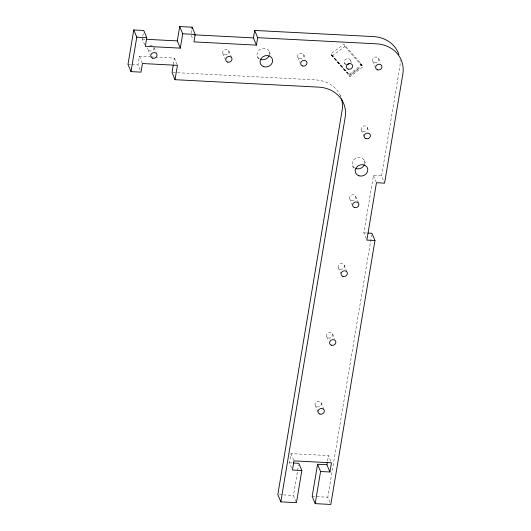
<?xml version="1.0" encoding="UTF-8"?>
<svg xmlns="http://www.w3.org/2000/svg" width="531" height="531" viewBox="0 0 531 531"><rect width="100%" height="100%" fill="white"/><g stroke="black" fill="none" stroke-linecap="round" stroke-linejoin="round"><path stroke-width="0.4" stroke-dasharray="2.65 1.99" d="M140.104 69.966L137.994 64.901L139.434 56.293L150.014 56.844M144.724 44.869L142.315 39.082L143.363 32.822M173.358 64.483L174.42 58.105L155.709 57.136M191.2 33.168L191.824 29.437M291.552 467.884L289.448 462.813L290.981 453.633L328.47 455.578L331.477 462.813M296.152 501.948L293.437 495.43L297.473 471.336M297.606 470.532L298.548 464.91M366.257 238.651L363.848 232.863L373.446 175.489L381.57 175.914L384.278 182.425M327.574 460.935L328.47 455.578M329.91 502.28L327.8 497.215L371.693 234.921M381.57 175.914L399.81 66.899A32.172 28.097 -22.6 0 0 400.069 60.149M350.022 76.577L349.564 75.402L359.679 67.802L349.624 75.475L349.146 74.313L361.81 64.649L343.856 44.119L331.112 53.691L332.074 56.007L350.022 76.577L362.759 67.006L361.81 64.649M331.47 55.058L347.493 73.079L331.47 55.058L331.112 53.691M362.261 65.831L359.726 62.923L362.261 65.831L361.797 64.689M332.074 56.007L344.818 46.436L343.856 44.119M142.315 39.082L145.574 39.248M150.824 56.883L154.893 57.096M127.998 64.384L131.077 64.543M131.847 64.583L137.994 64.901M172.847 72.495L315.713 79.902A32.172 28.097 -22.6 0 1 340.982 97.153M363.848 232.863L367.094 233.036M289.448 462.813L292.568 462.979M279.465 494.706L282.751 494.879M283.574 494.919L293.437 495.43M312.182 496.405L327.8 497.215M349.146 74.313L330.992 53.903M344.818 46.436L362.759 67.006M378.729 58.569L380.535 62.91M372.835 61.158L375.244 66.946M350.36 60.209L351.535 63.023M344.473 62.797L345.349 64.908M367.206 127.42L369.012 131.761M361.312 130.009L364.027 136.52M340.364 95.646L340.968 97.093M373.446 175.489L376.459 182.724M364.392 160.554L366.198 164.895M352.611 165.725L354.416 170.073M303.759 54.686L305.564 59.027M297.864 57.268L300.274 63.063M355.684 196.271L358.392 202.782M349.796 198.859L352.199 204.647M269.217 51.447L271.022 55.788M257.435 56.625L258.942 60.242M344.161 265.122L346.57 270.91M338.274 267.71L340.683 273.498M228.788 50.797L231.496 57.308M222.894 53.385L225.303 59.173M332.638 333.972L334.749 339.037M326.751 336.561L328.556 340.902M191.253 35.378L193.058 39.719M321.122 402.823L323.83 409.335M174.42 58.105L177.434 65.346M315.228 405.412L317.936 411.923M154.116 47.637L156.227 52.702M147.93 49.496L150.034 54.567M139.434 56.293L142.447 63.528M290.981 453.633L293.995 460.875M154.017 47.617A3.219 2.808 -22.6 0 1 150.804 51.069A3.219 2.808 -22.6 0 1 147.751 48.042M149.729 45.639A3.219 2.808 -22.6 0 1 152.848 45.799M354.542 167.949A6.432 5.622 -22.6 0 1 353.241 160.422A6.432 5.622 -22.6 0 1 361.538 157.86A6.432 5.622 -22.6 0 1 364.286 164.935M259.374 58.841A6.432 5.622 -22.6 0 1 258.073 51.315A6.432 5.622 -22.6 0 1 266.363 48.752A6.432 5.622 -22.6 0 1 269.111 55.835M346.146 64.238A3.219 2.808 -22.6 0 1 344.526 60.607A3.219 2.808 -22.6 0 1 348.688 58.775A3.219 2.808 -22.6 0 1 350.314 62.406M328.423 337.995A3.219 2.808 -22.6 0 0 332.837 334.683A3.219 2.808 -22.6 0 0 327.826 333.123A3.219 2.808 -22.6 0 0 328.423 337.995M374.508 62.592A3.219 2.808 -22.6 0 0 378.922 59.28A3.219 2.808 -22.6 0 0 373.91 57.72A3.219 2.808 -22.6 0 0 374.508 62.592M362.985 131.442A3.219 2.808 -22.6 0 0 367.399 128.13A3.219 2.808 -22.6 0 0 362.394 126.57A3.219 2.808 -22.6 0 0 362.985 131.442M316.901 406.846A3.219 2.808 -22.6 0 0 321.315 403.533A3.219 2.808 -22.6 0 0 316.303 401.974A3.219 2.808 -22.6 0 0 316.901 406.846M339.946 269.144A3.219 2.808 -22.6 0 0 344.36 265.832A3.219 2.808 -22.6 0 0 339.349 264.272A3.219 2.808 -22.6 0 0 339.946 269.144M224.573 54.819A3.219 2.808 -22.6 0 0 228.98 51.507A3.219 2.808 -22.6 0 0 223.976 49.947A3.219 2.808 -22.6 0 0 224.573 54.819M299.537 58.709A3.219 2.808 -22.6 0 0 303.951 55.39A3.219 2.808 -22.6 0 0 298.94 53.837A3.219 2.808 -22.6 0 0 299.537 58.709M351.469 200.293A3.219 2.808 -22.6 0 0 355.883 196.981A3.219 2.808 -22.6 0 0 350.872 195.421A3.219 2.808 -22.6 0 0 351.469 200.293"/><path stroke-width="0.8" d="M398.914 54.613A32.172 28.097 -22.6 0 0 373.373 36.593L254.674 30.44L257.681 37.674L256.433 45.128L193.961 41.896L195.209 34.435L192.195 27.2L179.704 26.55L182.71 33.785L180.314 48.129L145.328 46.316L146.768 37.708L143.755 30.473L133.759 29.955L127.998 64.384L131.011 71.619L141.007 72.136L142.447 63.528L177.434 65.346L175.031 79.69L318.726 87.137A32.172 28.097 -22.6 0 1 345.163 117.444L280.833 501.861L296.451 502.671L301.827 470.539L298.82 463.304L293.351 463.019M131.011 71.619L136.772 37.19L133.759 29.955M173.219 65.28L172.024 72.448L175.031 79.69M180.314 48.129L177.301 40.894L179.704 26.55M191.95 28.687L192.195 27.2M256.433 45.128L253.426 37.893L254.674 30.44M317.558 464.273L320.571 471.508L329.943 471.993L326.93 464.758L317.558 464.273L312.182 496.405L315.195 503.64L330.813 504.45L374.979 240.523L371.965 233.288L367.91 233.076M315.195 503.64L320.571 471.508M326.93 464.758L327.315 462.461M329.943 471.993L331.477 462.813L293.995 460.875L292.455 470.054L301.827 470.539M182.71 33.785L195.209 34.435M257.681 37.674L376.386 43.827A32.172 28.097 -22.6 0 1 402.823 74.134L384.577 183.149L376.459 182.724L366.855 240.098L374.979 240.523M194.24 34.827L253.426 37.893M136.772 37.19L146.768 37.708M146.383 39.294L177.301 40.894M280.833 501.861L277.819 494.62L342.15 110.209A32.172 28.097 -22.6 0 0 341.499 98.706M364.286 164.935A6.432 5.622 -22.6 0 1 355.956 168.599M269.111 55.835A6.432 5.622 -22.6 0 1 260.781 59.492M349.285 63.647A3.219 2.808 -22.6 0 1 346.935 64.377M263.794 66.727A6.432 5.622 -22.6 0 0 272.622 60.096A6.432 5.622 -22.6 0 0 262.599 56.983A6.432 5.622 -22.6 0 0 263.794 66.727M358.963 175.834A6.432 5.622 -22.6 0 0 367.791 169.203A6.432 5.622 -22.6 0 0 357.768 166.09A6.432 5.622 -22.6 0 0 358.963 175.834M348.19 69.156A3.219 2.808 -22.6 0 0 352.604 65.837A3.219 2.808 -22.6 0 0 347.593 64.284A3.219 2.808 -22.6 0 0 348.19 69.156M354.476 207.528A3.219 2.808 -22.6 0 0 358.89 204.216A3.219 2.808 -22.6 0 0 353.878 202.656A3.219 2.808 -22.6 0 0 354.476 207.528M302.551 65.944A3.219 2.808 -22.6 0 0 306.964 62.625A3.219 2.808 -22.6 0 0 301.953 61.072A3.219 2.808 -22.6 0 0 302.551 65.944M227.58 62.054A3.219 2.808 -22.6 0 0 231.994 58.742A3.219 2.808 -22.6 0 0 226.983 57.182A3.219 2.808 -22.6 0 0 227.58 62.054M342.953 276.379A3.219 2.808 -22.6 0 0 347.367 273.067A3.219 2.808 -22.6 0 0 342.356 271.507A3.219 2.808 -22.6 0 0 342.953 276.379M319.914 414.08A3.219 2.808 -22.6 0 0 324.328 410.768A3.219 2.808 -22.6 0 0 319.317 409.209A3.219 2.808 -22.6 0 0 319.914 414.08M365.998 138.677A3.219 2.808 -22.6 0 0 370.412 135.365A3.219 2.808 -22.6 0 0 365.401 133.805A3.219 2.808 -22.6 0 0 365.998 138.677M377.521 69.826A3.219 2.808 -22.6 0 0 381.935 66.514A3.219 2.808 -22.6 0 0 376.924 64.955A3.219 2.808 -22.6 0 0 377.521 69.826M152.609 58.171A3.219 2.808 -22.6 0 0 157.023 54.852A3.219 2.808 -22.6 0 0 152.012 53.299A3.219 2.808 -22.6 0 0 152.609 58.171M331.43 345.23A3.219 2.808 -22.6 0 0 335.844 341.918A3.219 2.808 -22.6 0 0 330.84 340.358A3.219 2.808 -22.6 0 0 331.43 345.23"/></g></svg>
